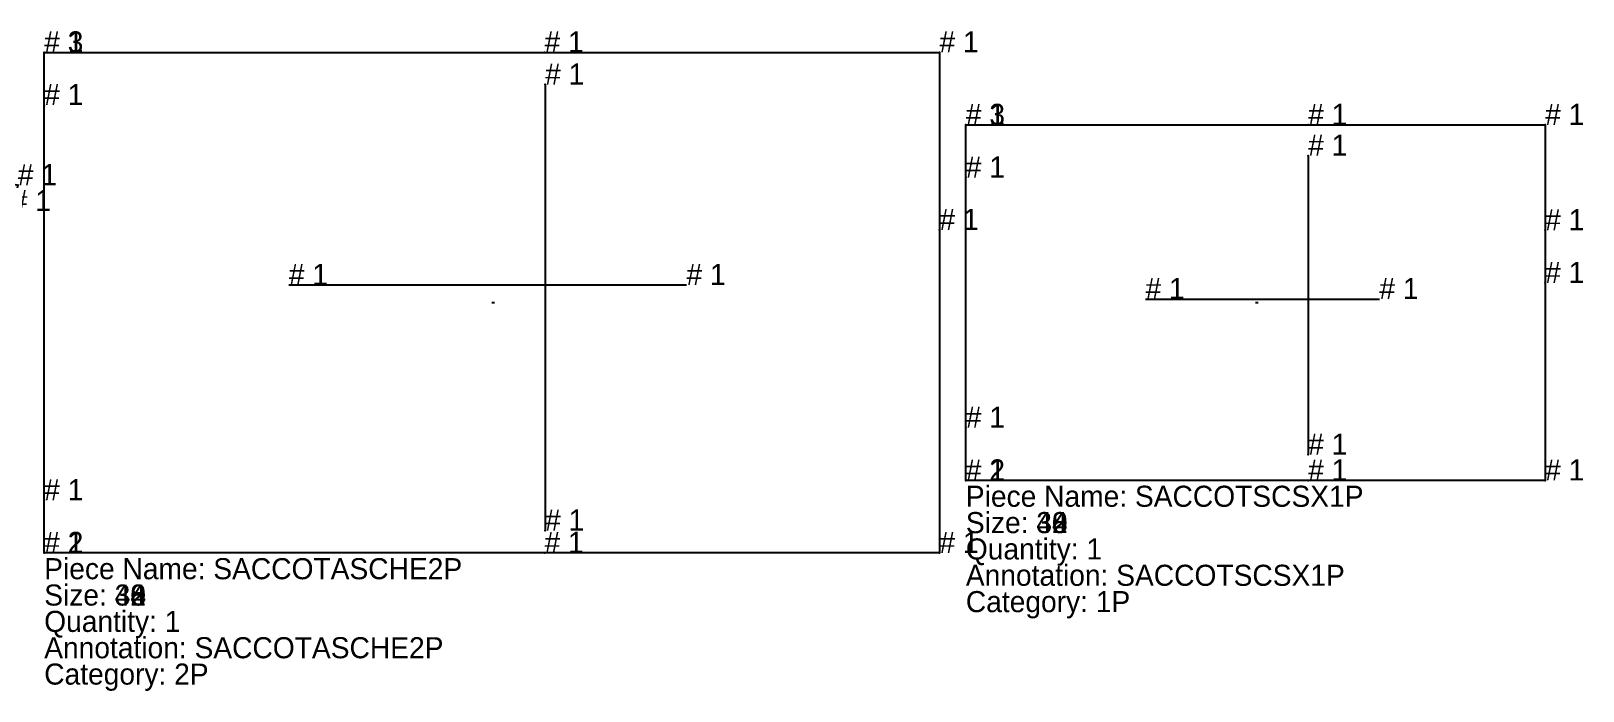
# Model space of a CAD drawing. Extents: x -10 to 11547, y -349 to 304.
# Drawn here: x 10958 to 11547, y -147 to 103 of the extents above; entities that cross this region are included whole.
import ezdxf

# ---------------------------------------------------------------- set-up
doc = ezdxf.new("R2010")
doc.units = 0

# ---------------------------------------------------------------- blocks, each defined once
blk = doc.blocks.new('FODSTMANICA2P-S_42')
at = {"layer": '1'}
blk.add_lwpolyline([(-320.789, 75.877), (-315.313, 75.788), (-309.837, 75.699), (-162.297, 72.995), (-122.776, 71.564), (-122.7757, 71.564), (23.501, 64.049), (122.831, 55.966), (123.063, 55.943), (164.015, 50.76), (204.835, 44.565), (233.376, 39.358), (261.726, 33.149), (269.49, 31.377), (277.255, 29.604), (274.97, 19.797), (269.419, 17.101), (263.869, 14.405), (222.945, -5.808), (179.875, -28.453), (173.111, -34.958), (166.961, -42.061), (164.373, -46.038), (162.541, -50.429), (162.466, -50.692), (160.179, -60.595), (159.2, -70.725), (159.569, -80.868), (161.295, -90.884), (162.837, -98.376), (164.379, -105.867), (156.898, -104.274), (149.417, -102.681), (77.852, -88.346), (52.497, -83.993), (27.034, -80.221), (27.0337, -80.221), (-72.151, -70.243), (-171.605, -63.487), (-236.129, -61.773), (-300.678, -63.291), (-305.514, -63.495), (-310.35, -63.7)], close=True, dxfattribs=at)
at = {"layer": '14'}
blk.add_lwpolyline([(-310, 65.7), (-162.6, 63), (-123.2, 61.5), (8.6, 55), (122, 46), (162.67, 40.85), (203.2, 34.7), (231.449, 29.545), (259.5, 23.4), (218.4, 3.1), (174.1, -20.2), (166.143, -27.711), (159, -36), (155.499, -41.436), (153, -47.4), (150.347, -58.776), (149.2, -70.4), (149.59, -81.728), (151.5, -92.9), (79.6, -78.5), (53.997, -74.106), (28.3, -70.3), (-71.264, -60.28), (-171.1, -53.5), (-236.098, -51.774), (-301.1, -53.3)], close=True, dxfattribs=at)
at = {"layer": '2'}
for p in [(-320.789, 75.877), (-315.313, 75.788), (-309.837, 75.699), (-162.297, 72.995), (-122.776, 71.564), (-310, 65.7), (-162.6, 63), (-123.2, 61.5), (23.501, 64.049), (8.6, 55), (123.063, 55.943), (122, 46), (204.835, 44.565), (203.2, 34.7), (261.726, 33.149), (269.49, 31.377), (277.255, 29.604), (259.5, 23.4), (274.97, 19.797), (263.869, 14.405), (269.419, 17.101), (218.4, 3.1), (222.945, -5.808), (174.1, -20.2), (179.875, -28.453), (159, -36), (166.961, -42.061), (153, -47.4), (162.541, -50.429), (-301.1, -53.3), (-171.1, -53.5), (-310.35, -63.7), (-305.514, -63.495), (-300.678, -63.291), (-171.605, -63.487), (28.3, -70.3), (149.2, -70.4), (159.2, -70.725), (27.034, -80.221), (79.6, -78.5), (77.852, -88.346), (151.5, -92.9), (161.295, -90.884), (162.837, -98.376), (149.417, -102.681), (156.898, -104.274), (164.379, -105.867)]:
    blk.add_point(p, dxfattribs=at)
at = {"layer": '3'}
for p in [(-122.7757, 71.564), (122.831, 55.966), (164.015, 50.76), (162.67, 40.85), (233.376, 39.358), (231.449, 29.545), (166.143, -27.711), (173.111, -34.958), (155.499, -41.436), (164.373, -46.038), (-236.098, -51.774), (162.466, -50.692), (150.347, -58.776), (-236.129, -61.773), (-71.264, -60.28), (160.179, -60.595), (-72.151, -70.243), (53.997, -74.106), (27.0337, -80.221), (149.59, -81.728), (159.569, -80.868), (52.497, -83.993)]:
    blk.add_point(p, dxfattribs=at)
at = {"layer": '4'}
for p in [(-122.7757, 71.564, 10), (122.831, 55.966, 10), (162.466, -50.692, 10), (27.0337, -80.221, 10)]:
    blk.add_point(p, dxfattribs=at)
at = {"layer": '5'}
blk.add_line((-21.7673, -14.9953), (-20.7673, -14.9953), dxfattribs=at)
at = {"layer": '7'}
blk.add_line((-89.523, -22.589), (72.733, -22.589), dxfattribs=at)
at = {"layer": '1'}
for s, p in [('# 7', (-320.789, 75.877)), ('# 3', (-122.7757, 71.564)), ('# 1', (122.831, 55.966)), ('# 1', (277.255, 29.604)), ('# 1', (274.97, 19.797)), ('# 1', (162.466, -50.692)), ('# 1', (-310.35, -63.7)), ('# 1', (27.0337, -80.221)), ('# 1', (164.379, -105.867)), ('Piece Name: FODSTMANICA2P', (-320.789, -115.8673)), ('Size: 42', (-320.789, -125.8673)), ('Quantity: 1', (-320.789, -135.8673)), ('Annotation: FODSTMANICA2P', (-320.789, -145.8673)), ('Category: 2P', (-320.789, -155.8673))]:
    blk.add_text(s, height=8, dxfattribs=at).set_placement(p)
at = {"layer": '14'}
for p in [(-310, 65.7), (259.5, 23.4), (-301.1, -53.3), (151.5, -92.9)]:
    blk.add_text('# 1', height=8, dxfattribs=at).set_placement(p)
at = {"layer": '2'}
for s, p in [('# 7', (-320.789, 75.877)), ('# 1', (-310, 65.7)), ('# 1', (277.255, 29.604)), ('# 1', (259.5, 23.4)), ('# 1', (274.97, 19.797)), ('# 1', (-301.1, -53.3)), ('# 1', (-310.35, -63.7)), ('# 1', (151.5, -92.9)), ('# 1', (164.379, -105.867))]:
    blk.add_text(s, height=8, dxfattribs=at).set_placement(p)
at = {"layer": '3'}
for s, p in [('# 3', (-122.7757, 71.564)), ('# 1', (122.831, 55.966)), ('# 1', (162.466, -50.692)), ('# 1', (27.0337, -80.221))]:
    blk.add_text(s, height=8, dxfattribs=at).set_placement(p)
at = {"layer": '4'}
for s, p in [('# 3', (-122.7757, 71.564)), ('# 1', (122.831, 55.966)), ('# 1', (162.466, -50.692)), ('# 1', (27.0337, -80.221))]:
    blk.add_text(s, height=8, dxfattribs=at).set_placement(p)
at = {"layer": '7'}
for p in [(-89.523, -22.589), (72.733, -22.589)]:
    blk.add_text('# 1', height=8, dxfattribs=at).set_placement(p)
blk = doc.blocks.new('SACCOTASCHE2P-S_38')
at = {"layer": '1'}
blk.add_lwpolyline([(136.3, -136.5), (-13.7, -136.5), (-203.7, -136.5), (-203.7, -116.5), (-203.7, 33.5), (-203.7, 53.5), (-13.7, 53.5), (136.3, 53.5), (136.3, -13.9)], close=True, dxfattribs=at)
at = {"layer": '14'}
blk.add_lwpolyline([(136.3, -136.5), (-203.7, -136.5), (-203.7, 53.5), (136.3, 53.5)], close=True, dxfattribs=at)
at = {"layer": '2'}
for p in [(-203.7, 53.5), (-203.7, 53.5), (136.3, 53.5), (136.3, 53.5), (-13.5, 41.3), (-13.5, -128), (-203.7, -136.5), (-203.7, -136.5), (136.3, -136.5), (136.3, -136.5)]:
    blk.add_point(p, dxfattribs=at)
at = {"layer": '3'}
for p in [(-13.7, 53.5), (-203.7, 33.5), (136.3, -13.9), (-203.7, -116.5), (-13.7, -136.5)]:
    blk.add_point(p, dxfattribs=at)
at = {"layer": '4'}
for p in [(-13.7, 53.5, 10), (-203.7, 33.5, 10), (136.3, -13.9, 10), (-203.7, -116.5, 10), (-13.7, -136.5, 10)]:
    blk.add_point(p, dxfattribs=at)
at = {"layer": '5'}
blk.add_line((-33.7, -41.5), (-32.7, -41.5), dxfattribs=at)
at = {"layer": '7'}
blk.add_line((-110.7935, -34.7823), (40.1946, -34.7823), dxfattribs=at)
at = {"layer": '8'}
blk.add_lwpolyline([(-13.5, 41.3), (-13.5, -128)], dxfattribs=at)
at = {"layer": '1'}
for s, p in [('Piece Name: SACCOTASCHE2P', (-203.7, -146.5)), ('Size: 38', (-203.7, -156.5))]:
    blk.add_text(s, height=8, dxfattribs=at).set_placement(p)
blk = doc.blocks.new('SACCOTASCHE2P-S_40')
at = {"layer": '1'}
blk.add_lwpolyline([(136.3, -136.5), (-13.7, -136.5), (-203.7, -136.5), (-203.7, -116.5), (-203.7, 33.5), (-203.7, 53.5), (-13.7, 53.5), (136.3, 53.5), (136.3, -13.9)], close=True, dxfattribs=at)
at = {"layer": '14'}
blk.add_lwpolyline([(136.3, -136.5), (-203.7, -136.5), (-203.7, 53.5), (136.3, 53.5)], close=True, dxfattribs=at)
at = {"layer": '2'}
for p in [(-203.7, 53.5), (-203.7, 53.5), (136.3, 53.5), (136.3, 53.5), (-13.5, 41.3), (-13.5, -128), (-203.7, -136.5), (-203.7, -136.5), (136.3, -136.5), (136.3, -136.5)]:
    blk.add_point(p, dxfattribs=at)
at = {"layer": '3'}
for p in [(-13.7, 53.5), (-203.7, 33.5), (136.3, -13.9), (-203.7, -116.5), (-13.7, -136.5)]:
    blk.add_point(p, dxfattribs=at)
at = {"layer": '4'}
for p in [(-13.7, 53.5, 10), (-203.7, 33.5, 10), (136.3, -13.9, 10), (-203.7, -116.5, 10), (-13.7, -136.5, 10)]:
    blk.add_point(p, dxfattribs=at)
at = {"layer": '5'}
blk.add_line((-33.7, -41.5), (-32.7, -41.5), dxfattribs=at)
at = {"layer": '7'}
blk.add_line((-110.7935, -34.7823), (40.1946, -34.7823), dxfattribs=at)
at = {"layer": '8'}
blk.add_lwpolyline([(-13.5, 41.3), (-13.5, -128)], dxfattribs=at)
at = {"layer": '1'}
for s, p in [('Piece Name: SACCOTASCHE2P', (-203.7, -146.5)), ('Size: 40', (-203.7, -156.5))]:
    blk.add_text(s, height=8, dxfattribs=at).set_placement(p)
blk = doc.blocks.new('SACCOTASCHE2P-S_42')
at = {"layer": '1'}
blk.add_lwpolyline([(136.2999, -136.5), (-13.7, -136.5), (-203.7, -136.4999), (-203.7, -116.5), (-203.7, 33.5), (-203.6999, 53.5), (-13.7, 53.5), (136.3, 53.4999), (136.3, -13.9)], close=True, dxfattribs=at)
at = {"layer": '14'}
blk.add_lwpolyline([(136.3, -136.5), (-203.7, -136.5), (-203.7, 53.5), (136.3, 53.5)], close=True, dxfattribs=at)
at = {"layer": '2'}
for p in [(-203.7, 53.5), (-203.6999, 53.5), (136.3, 53.5), (136.3, 53.4999), (-13.5, 41.3), (-13.5, -128), (-203.7, -136.4999), (-203.7, -136.5), (136.2999, -136.5), (136.3, -136.5)]:
    blk.add_point(p, dxfattribs=at)
at = {"layer": '3'}
for p in [(-13.7, 53.5), (-203.7, 33.5), (136.3, -13.9), (-203.7, -116.5), (-13.7, -136.5)]:
    blk.add_point(p, dxfattribs=at)
at = {"layer": '4'}
for p in [(-13.7, 53.5, 10), (-203.7, 33.5, 10), (136.3, -13.9, 10), (-203.7, -116.5, 10), (-13.7, -136.5, 10)]:
    blk.add_point(p, dxfattribs=at)
at = {"layer": '5'}
blk.add_line((-33.7, -41.5), (-32.7, -41.5), dxfattribs=at)
at = {"layer": '7'}
blk.add_line((-110.794, -34.782), (40.195, -34.782), dxfattribs=at)
at = {"layer": '8'}
blk.add_lwpolyline([(-13.5, 41.3), (-13.5, -128)], dxfattribs=at)
at = {"layer": '1'}
for s, p in [('# 3', (-203.6999, 53.5)), ('# 1', (-13.7, 53.5)), ('# 1', (136.3, 53.4999)), ('# 1', (-203.7, 33.5)), ('# 1', (136.3, -13.9)), ('# 1', (-203.7, -116.5)), ('# 2', (-203.7, -136.4999)), ('# 1', (-13.7, -136.5)), ('# 1', (136.2999, -136.5)), ('Piece Name: SACCOTASCHE2P', (-203.7, -146.5)), ('Size: 42', (-203.7, -156.5)), ('Quantity: 1', (-203.7, -166.5)), ('Annotation: SACCOTASCHE2P', (-203.7, -176.5)), ('Category: 2P', (-203.7, -186.5))]:
    blk.add_text(s, height=8, dxfattribs=at).set_placement(p)
at = {"layer": '14'}
for p in [(-203.7, 53.5), (136.3, 53.5), (-203.7, -136.5), (136.3, -136.5)]:
    blk.add_text('# 1', height=8, dxfattribs=at).set_placement(p)
at = {"layer": '2'}
for s, p in [('# 1', (-203.7, 53.5)), ('# 3', (-203.6999, 53.5)), ('# 1', (136.3, 53.5)), ('# 1', (136.3, 53.4999)), ('# 1', (-13.5, 41.3)), ('# 1', (-13.5, -128)), ('# 2', (-203.7, -136.4999)), ('# 1', (-203.7, -136.5)), ('# 1', (136.2999, -136.5)), ('# 1', (136.3, -136.5))]:
    blk.add_text(s, height=8, dxfattribs=at).set_placement(p)
at = {"layer": '3'}
for p in [(-13.7, 53.5), (-203.7, 33.5), (136.3, -13.9), (-203.7, -116.5), (-13.7, -136.5)]:
    blk.add_text('# 1', height=8, dxfattribs=at).set_placement(p)
at = {"layer": '4'}
for p in [(-13.7, 53.5), (-203.7, 33.5), (136.3, -13.9), (-203.7, -116.5), (-13.7, -136.5)]:
    blk.add_text('# 1', height=8, dxfattribs=at).set_placement(p)
at = {"layer": '7'}
for p in [(-110.794, -34.782), (40.195, -34.782)]:
    blk.add_text('# 1', height=8, dxfattribs=at).set_placement(p)
at = {"layer": '8'}
for p in [(-13.5, 41.3), (-13.5, -128)]:
    blk.add_text('# 1', height=8, dxfattribs=at).set_placement(p)
blk = doc.blocks.new('SACCOTASCHE2P-S_44')
at = {"layer": '1'}
blk.add_lwpolyline([(136.3, -136.5), (-13.7, -136.5), (-203.7, -136.5), (-203.7, -116.5), (-203.7, 33.5), (-203.7, 53.5), (-13.7, 53.5), (136.3, 53.5), (136.3, -13.9)], close=True, dxfattribs=at)
at = {"layer": '14'}
blk.add_lwpolyline([(136.3, -136.5), (-203.7, -136.5), (-203.7, 53.5), (136.3, 53.5)], close=True, dxfattribs=at)
at = {"layer": '2'}
for p in [(-203.7, 53.5), (-203.7, 53.5), (136.3, 53.5), (136.3, 53.5), (-13.5, 41.3), (-13.5, -128), (-203.7, -136.5), (-203.7, -136.5), (136.3, -136.5), (136.3, -136.5)]:
    blk.add_point(p, dxfattribs=at)
at = {"layer": '3'}
for p in [(-13.7, 53.5), (-203.7, 33.5), (136.3, -13.9), (-203.7, -116.5), (-13.7, -136.5)]:
    blk.add_point(p, dxfattribs=at)
at = {"layer": '4'}
for p in [(-13.7, 53.5, 10), (-203.7, 33.5, 10), (136.3, -13.9, 10), (-203.7, -116.5, 10), (-13.7, -136.5, 10)]:
    blk.add_point(p, dxfattribs=at)
at = {"layer": '5'}
blk.add_line((-33.7, -41.5), (-32.7, -41.5), dxfattribs=at)
at = {"layer": '7'}
blk.add_line((-110.7935, -34.7823), (40.1946, -34.7823), dxfattribs=at)
at = {"layer": '8'}
blk.add_lwpolyline([(-13.5, 41.3), (-13.5, -128)], dxfattribs=at)
at = {"layer": '1'}
for s, p in [('Piece Name: SACCOTASCHE2P', (-203.7, -146.5)), ('Size: 44', (-203.7, -156.5))]:
    blk.add_text(s, height=8, dxfattribs=at).set_placement(p)
blk = doc.blocks.new('SACCOTASCHE2P-S_46')
at = {"layer": '1'}
blk.add_lwpolyline([(136.3, -136.5), (-13.7, -136.5), (-203.7, -136.5), (-203.7, -116.5), (-203.7, 33.5), (-203.7, 53.5), (-13.7, 53.5), (136.3, 53.5), (136.3, -13.9)], close=True, dxfattribs=at)
at = {"layer": '14'}
blk.add_lwpolyline([(136.3, -136.5), (-203.7, -136.5), (-203.7, 53.5), (136.3, 53.5)], close=True, dxfattribs=at)
at = {"layer": '2'}
for p in [(-203.7, 53.5), (-203.7, 53.5), (136.3, 53.5), (136.3, 53.5), (-13.5, 41.3), (-13.5, -128), (-203.7, -136.5), (-203.7, -136.5), (136.3, -136.5), (136.3, -136.5)]:
    blk.add_point(p, dxfattribs=at)
at = {"layer": '3'}
for p in [(-13.7, 53.5), (-203.7, 33.5), (136.3, -13.9), (-203.7, -116.5), (-13.7, -136.5)]:
    blk.add_point(p, dxfattribs=at)
at = {"layer": '4'}
for p in [(-13.7, 53.5, 10), (-203.7, 33.5, 10), (136.3, -13.9, 10), (-203.7, -116.5, 10), (-13.7, -136.5, 10)]:
    blk.add_point(p, dxfattribs=at)
at = {"layer": '5'}
blk.add_line((-33.7, -41.5), (-32.7, -41.5), dxfattribs=at)
at = {"layer": '7'}
blk.add_line((-110.7935, -34.7823), (40.1946, -34.7823), dxfattribs=at)
at = {"layer": '8'}
blk.add_lwpolyline([(-13.5, 41.3), (-13.5, -128)], dxfattribs=at)
at = {"layer": '1'}
for s, p in [('Piece Name: SACCOTASCHE2P', (-203.7, -146.5)), ('Size: 46', (-203.7, -156.5))]:
    blk.add_text(s, height=8, dxfattribs=at).set_placement(p)
blk = doc.blocks.new('SACCOTASCHE2P-S_48')
at = {"layer": '1'}
blk.add_lwpolyline([(136.3, -136.5), (-13.7, -136.5), (-203.7, -136.5), (-203.7, -116.5), (-203.7, 33.5), (-203.7, 53.5), (-13.7, 53.5), (136.3, 53.5), (136.3, -13.9)], close=True, dxfattribs=at)
at = {"layer": '14'}
blk.add_lwpolyline([(136.3, -136.5), (-203.7, -136.5), (-203.7, 53.5), (136.3, 53.5)], close=True, dxfattribs=at)
at = {"layer": '2'}
for p in [(-203.7, 53.5), (-203.7, 53.5), (136.3, 53.5), (136.3, 53.5), (-13.5, 41.3), (-13.5, -128), (-203.7, -136.5), (-203.7, -136.5), (136.3, -136.5), (136.3, -136.5)]:
    blk.add_point(p, dxfattribs=at)
at = {"layer": '3'}
for p in [(-13.7, 53.5), (-203.7, 33.5), (136.3, -13.9), (-203.7, -116.5), (-13.7, -136.5)]:
    blk.add_point(p, dxfattribs=at)
at = {"layer": '4'}
for p in [(-13.7, 53.5, 10), (-203.7, 33.5, 10), (136.3, -13.9, 10), (-203.7, -116.5, 10), (-13.7, -136.5, 10)]:
    blk.add_point(p, dxfattribs=at)
at = {"layer": '5'}
blk.add_line((-33.7, -41.5), (-32.7, -41.5), dxfattribs=at)
at = {"layer": '7'}
blk.add_line((-110.7935, -34.7823), (40.1946, -34.7823), dxfattribs=at)
at = {"layer": '8'}
blk.add_lwpolyline([(-13.5, 41.3), (-13.5, -128)], dxfattribs=at)
at = {"layer": '1'}
for s, p in [('Piece Name: SACCOTASCHE2P', (-203.7, -146.5)), ('Size: 48', (-203.7, -156.5))]:
    blk.add_text(s, height=8, dxfattribs=at).set_placement(p)
blk = doc.blocks.new('SACCOTASCHE2P-S_50')
at = {"layer": '1'}
blk.add_lwpolyline([(136.3, -136.5), (-13.7, -136.5), (-203.7, -136.5), (-203.7, -116.5), (-203.7, 33.5), (-203.7, 53.5), (-13.7, 53.5), (136.3, 53.5), (136.3, -13.9)], close=True, dxfattribs=at)
at = {"layer": '14'}
blk.add_lwpolyline([(136.3, -136.5), (-203.7, -136.5), (-203.7, 53.5), (136.3, 53.5)], close=True, dxfattribs=at)
at = {"layer": '2'}
for p in [(-203.7, 53.5), (-203.7, 53.5), (136.3, 53.5), (136.3, 53.5), (-13.5, 41.3), (-13.5, -128), (-203.7, -136.5), (-203.7, -136.5), (136.3, -136.5), (136.3, -136.5)]:
    blk.add_point(p, dxfattribs=at)
at = {"layer": '3'}
for p in [(-13.7, 53.5), (-203.7, 33.5), (136.3, -13.9), (-203.7, -116.5), (-13.7, -136.5)]:
    blk.add_point(p, dxfattribs=at)
at = {"layer": '4'}
for p in [(-13.7, 53.5, 10), (-203.7, 33.5, 10), (136.3, -13.9, 10), (-203.7, -116.5, 10), (-13.7, -136.5, 10)]:
    blk.add_point(p, dxfattribs=at)
at = {"layer": '5'}
blk.add_line((-33.7, -41.5), (-32.7, -41.5), dxfattribs=at)
at = {"layer": '7'}
blk.add_line((-110.7935, -34.7823), (40.1946, -34.7823), dxfattribs=at)
at = {"layer": '8'}
blk.add_lwpolyline([(-13.5, 41.3), (-13.5, -128)], dxfattribs=at)
at = {"layer": '1'}
for s, p in [('Piece Name: SACCOTASCHE2P', (-203.7, -146.5)), ('Size: 50', (-203.7, -156.5))]:
    blk.add_text(s, height=8, dxfattribs=at).set_placement(p)
blk = doc.blocks.new('SACCOTASCHE2P-S_52')
at = {"layer": '1'}
blk.add_lwpolyline([(136.3, -136.5), (-13.7, -136.5), (-203.7, -136.5), (-203.7, -116.5), (-203.7, 33.5), (-203.7, 53.5), (-13.7, 53.5), (136.3, 53.5), (136.3, -13.9)], close=True, dxfattribs=at)
at = {"layer": '14'}
blk.add_lwpolyline([(136.3, -136.5), (-203.7, -136.5), (-203.7, 53.5), (136.3, 53.5)], close=True, dxfattribs=at)
at = {"layer": '2'}
for p in [(-203.7, 53.5), (-203.7, 53.5), (136.3, 53.5), (136.3, 53.5), (-13.5, 41.3), (-13.5, -128), (-203.7, -136.5), (-203.7, -136.5), (136.3, -136.5), (136.3, -136.5)]:
    blk.add_point(p, dxfattribs=at)
at = {"layer": '3'}
for p in [(-13.7, 53.5), (-203.7, 33.5), (136.3, -13.9), (-203.7, -116.5), (-13.7, -136.5)]:
    blk.add_point(p, dxfattribs=at)
at = {"layer": '4'}
for p in [(-13.7, 53.5, 10), (-203.7, 33.5, 10), (136.3, -13.9, 10), (-203.7, -116.5, 10), (-13.7, -136.5, 10)]:
    blk.add_point(p, dxfattribs=at)
at = {"layer": '5'}
blk.add_line((-33.7, -41.5), (-32.7, -41.5), dxfattribs=at)
at = {"layer": '7'}
blk.add_line((-110.7935, -34.7823), (40.1946, -34.7823), dxfattribs=at)
at = {"layer": '8'}
blk.add_lwpolyline([(-13.5, 41.3), (-13.5, -128)], dxfattribs=at)
at = {"layer": '1'}
for s, p in [('Piece Name: SACCOTASCHE2P', (-203.7, -146.5)), ('Size: 52', (-203.7, -156.5))]:
    blk.add_text(s, height=8, dxfattribs=at).set_placement(p)
blk = doc.blocks.new('SACCOTASCHE2P-S_54')
at = {"layer": '1'}
blk.add_lwpolyline([(136.3, -136.5), (-13.7, -136.5), (-203.7, -136.5), (-203.7, -116.5), (-203.7, 33.5), (-203.7, 53.5), (-13.7, 53.5), (136.3, 53.5), (136.3, -13.9)], close=True, dxfattribs=at)
at = {"layer": '14'}
blk.add_lwpolyline([(136.3, -136.5), (-203.7, -136.5), (-203.7, 53.5), (136.3, 53.5)], close=True, dxfattribs=at)
at = {"layer": '2'}
for p in [(-203.7, 53.5), (-203.7, 53.5), (136.3, 53.5), (136.3, 53.5), (-13.5, 41.3), (-13.5, -128), (-203.7, -136.5), (-203.7, -136.5), (136.3, -136.5), (136.3, -136.5)]:
    blk.add_point(p, dxfattribs=at)
at = {"layer": '3'}
for p in [(-13.7, 53.5), (-203.7, 33.5), (136.3, -13.9), (-203.7, -116.5), (-13.7, -136.5)]:
    blk.add_point(p, dxfattribs=at)
at = {"layer": '4'}
for p in [(-13.7, 53.5, 10), (-203.7, 33.5, 10), (136.3, -13.9, 10), (-203.7, -116.5, 10), (-13.7, -136.5, 10)]:
    blk.add_point(p, dxfattribs=at)
at = {"layer": '5'}
blk.add_line((-33.7, -41.5), (-32.7, -41.5), dxfattribs=at)
at = {"layer": '7'}
blk.add_line((-110.7935, -34.7823), (40.1946, -34.7823), dxfattribs=at)
at = {"layer": '8'}
blk.add_lwpolyline([(-13.5, 41.3), (-13.5, -128)], dxfattribs=at)
at = {"layer": '1'}
for s, p in [('Piece Name: SACCOTASCHE2P', (-203.7, -146.5)), ('Size: 54', (-203.7, -156.5))]:
    blk.add_text(s, height=8, dxfattribs=at).set_placement(p)
blk = doc.blocks.new('SACCOTASCHE2P-S_56')
at = {"layer": '1'}
blk.add_lwpolyline([(136.3, -136.5), (-13.7, -136.5), (-203.7, -136.5), (-203.7, -116.5), (-203.7, 33.5), (-203.7, 53.5), (-13.7, 53.5), (136.3, 53.5), (136.3, -13.9)], close=True, dxfattribs=at)
at = {"layer": '14'}
blk.add_lwpolyline([(136.3, -136.5), (-203.7, -136.5), (-203.7, 53.5), (136.3, 53.5)], close=True, dxfattribs=at)
at = {"layer": '2'}
for p in [(-203.7, 53.5), (-203.7, 53.5), (136.3, 53.5), (136.3, 53.5), (-13.5, 41.3), (-13.5, -128), (-203.7, -136.5), (-203.7, -136.5), (136.3, -136.5), (136.3, -136.5)]:
    blk.add_point(p, dxfattribs=at)
at = {"layer": '3'}
for p in [(-13.7, 53.5), (-203.7, 33.5), (136.3, -13.9), (-203.7, -116.5), (-13.7, -136.5)]:
    blk.add_point(p, dxfattribs=at)
at = {"layer": '4'}
for p in [(-13.7, 53.5, 10), (-203.7, 33.5, 10), (136.3, -13.9, 10), (-203.7, -116.5, 10), (-13.7, -136.5, 10)]:
    blk.add_point(p, dxfattribs=at)
at = {"layer": '5'}
blk.add_line((-33.7, -41.5), (-32.7, -41.5), dxfattribs=at)
at = {"layer": '7'}
blk.add_line((-110.7935, -34.7823), (40.1946, -34.7823), dxfattribs=at)
at = {"layer": '8'}
blk.add_lwpolyline([(-13.5, 41.3), (-13.5, -128)], dxfattribs=at)
at = {"layer": '1'}
for s, p in [('Piece Name: SACCOTASCHE2P', (-203.7, -146.5)), ('Size: 56', (-203.7, -156.5))]:
    blk.add_text(s, height=8, dxfattribs=at).set_placement(p)
blk = doc.blocks.new('SACCOTSCSX1P-S_38')
at = {"layer": '1'}
blk.add_lwpolyline([(50.4, -92.6), (-39.6, -92.6), (-169.6, -92.6), (-169.6, -72.6), (-169.6, 22.4), (-169.6, 42.4), (-39.6, 42.4), (50.4, 42.4), (50.4, 2.4), (50.4, -17.6)], close=True, dxfattribs=at)
at = {"layer": '14'}
blk.add_lwpolyline([(50.4, -92.6), (-169.6, -92.6), (-169.6, 42.4), (50.4, 42.4)], close=True, dxfattribs=at)
at = {"layer": '2'}
for p in [(-169.6, 42.4), (-169.6, 42.4), (50.4, 42.4), (50.4, 42.4), (-39.6, 30.7), (-39.6, -82.8), (-169.6, -92.6), (-169.6, -92.6), (50.4, -92.6), (50.4, -92.6)]:
    blk.add_point(p, dxfattribs=at)
at = {"layer": '3'}
for p in [(-39.6, 42.4), (-169.6, 22.4), (50.4, 2.4), (50.4, -17.6), (-169.6, -72.6), (-39.6, -92.6)]:
    blk.add_point(p, dxfattribs=at)
at = {"layer": '4'}
for p in [(-39.6, 42.4, 10), (-169.6, 22.4, 10), (50.4, 2.4, 10), (50.4, -17.6, 10), (-169.6, -72.6, 10), (-39.6, -92.6, 10)]:
    blk.add_point(p, dxfattribs=at)
at = {"layer": '5'}
blk.add_line((-59.6, -25.1), (-58.6, -25.1), dxfattribs=at)
at = {"layer": '7'}
blk.add_line((-101.3744, -23.7168), (-12.5693, -23.7168), dxfattribs=at)
at = {"layer": '8'}
blk.add_lwpolyline([(-39.6, 30.7), (-39.6, -82.8)], dxfattribs=at)
at = {"layer": '1'}
for s, p in [('Piece Name: SACCOTSCSX1P', (-169.6, -102.6)), ('Size: 38', (-169.6, -112.6))]:
    blk.add_text(s, height=8, dxfattribs=at).set_placement(p)
blk = doc.blocks.new('SACCOTSCSX1P-S_40')
at = {"layer": '1'}
blk.add_lwpolyline([(50.4, -92.6), (-39.6, -92.6), (-169.6, -92.6), (-169.6, -72.6), (-169.6, 22.4), (-169.6, 42.4), (-39.6, 42.4), (50.4, 42.4), (50.4, 2.4), (50.4, -17.6)], close=True, dxfattribs=at)
at = {"layer": '14'}
blk.add_lwpolyline([(50.4, -92.6), (-169.6, -92.6), (-169.6, 42.4), (50.4, 42.4)], close=True, dxfattribs=at)
at = {"layer": '2'}
for p in [(-169.6, 42.4), (-169.6, 42.4), (50.4, 42.4), (50.4, 42.4), (-39.6, 30.7), (-39.6, -82.8), (-169.6, -92.6), (-169.6, -92.6), (50.4, -92.6), (50.4, -92.6)]:
    blk.add_point(p, dxfattribs=at)
at = {"layer": '3'}
for p in [(-39.6, 42.4), (-169.6, 22.4), (50.4, 2.4), (50.4, -17.6), (-169.6, -72.6), (-39.6, -92.6)]:
    blk.add_point(p, dxfattribs=at)
at = {"layer": '4'}
for p in [(-39.6, 42.4, 10), (-169.6, 22.4, 10), (50.4, 2.4, 10), (50.4, -17.6, 10), (-169.6, -72.6, 10), (-39.6, -92.6, 10)]:
    blk.add_point(p, dxfattribs=at)
at = {"layer": '5'}
blk.add_line((-59.6, -25.1), (-58.6, -25.1), dxfattribs=at)
at = {"layer": '7'}
blk.add_line((-101.3744, -23.7168), (-12.5693, -23.7168), dxfattribs=at)
at = {"layer": '8'}
blk.add_lwpolyline([(-39.6, 30.7), (-39.6, -82.8)], dxfattribs=at)
at = {"layer": '1'}
for s, p in [('Piece Name: SACCOTSCSX1P', (-169.6, -102.6)), ('Size: 40', (-169.6, -112.6))]:
    blk.add_text(s, height=8, dxfattribs=at).set_placement(p)
blk = doc.blocks.new('SACCOTSCSX1P-S_42')
at = {"layer": '1'}
blk.add_lwpolyline([(50.3999, -92.6), (-39.6, -92.6), (-169.6, -92.5999), (-169.6, -72.6), (-169.6, 22.4), (-169.5999, 42.4), (-39.6, 42.4), (50.4, 42.3999), (50.4, 2.4), (50.4, -17.6)], close=True, dxfattribs=at)
at = {"layer": '14'}
blk.add_lwpolyline([(50.4, -92.6), (-169.6, -92.6), (-169.6, 42.4), (50.4, 42.4)], close=True, dxfattribs=at)
at = {"layer": '2'}
for p in [(-169.6, 42.4), (-169.5999, 42.4), (50.4, 42.4), (50.4, 42.3999), (-39.6, 30.7), (-39.6, -82.8), (-169.6, -92.5999), (-169.6, -92.6), (50.3999, -92.6), (50.4, -92.6)]:
    blk.add_point(p, dxfattribs=at)
at = {"layer": '3'}
for p in [(-39.6, 42.4), (-169.6, 22.4), (50.4, 2.4), (50.4, -17.6), (-169.6, -72.6), (-39.6, -92.6)]:
    blk.add_point(p, dxfattribs=at)
at = {"layer": '4'}
for p in [(-39.6, 42.4, 10), (-169.6, 22.4, 10), (50.4, 2.4, 10), (50.4, -17.6, 10), (-169.6, -72.6, 10), (-39.6, -92.6, 10)]:
    blk.add_point(p, dxfattribs=at)
at = {"layer": '5'}
blk.add_line((-59.6, -25.1), (-58.6, -25.1), dxfattribs=at)
at = {"layer": '7'}
blk.add_line((-101.374, -23.717), (-12.569, -23.717), dxfattribs=at)
at = {"layer": '8'}
blk.add_lwpolyline([(-39.6, 30.7), (-39.6, -82.8)], dxfattribs=at)
at = {"layer": '1'}
for s, p in [('# 3', (-169.5999, 42.4)), ('# 1', (-39.6, 42.4)), ('# 1', (50.4, 42.3999)), ('# 1', (-169.6, 22.4)), ('# 1', (50.4, 2.4)), ('# 1', (50.4, -17.6)), ('# 1', (-169.6, -72.6)), ('# 2', (-169.6, -92.5999)), ('# 1', (-39.6, -92.6)), ('# 1', (50.3999, -92.6)), ('Piece Name: SACCOTSCSX1P', (-169.6, -102.6)), ('Size: 42', (-169.6, -112.6)), ('Quantity: 1', (-169.6, -122.6)), ('Annotation: SACCOTSCSX1P', (-169.6, -132.6)), ('Category: 1P', (-169.6, -142.6))]:
    blk.add_text(s, height=8, dxfattribs=at).set_placement(p)
at = {"layer": '14'}
for p in [(-169.6, 42.4), (50.4, 42.4), (-169.6, -92.6), (50.4, -92.6)]:
    blk.add_text('# 1', height=8, dxfattribs=at).set_placement(p)
at = {"layer": '2'}
for s, p in [('# 1', (-169.6, 42.4)), ('# 3', (-169.5999, 42.4)), ('# 1', (50.4, 42.4)), ('# 1', (50.4, 42.3999)), ('# 1', (-39.6, 30.7)), ('# 1', (-39.6, -82.8)), ('# 2', (-169.6, -92.5999)), ('# 1', (-169.6, -92.6)), ('# 1', (50.3999, -92.6)), ('# 1', (50.4, -92.6))]:
    blk.add_text(s, height=8, dxfattribs=at).set_placement(p)
at = {"layer": '3'}
for p in [(-39.6, 42.4), (-169.6, 22.4), (50.4, 2.4), (50.4, -17.6), (-169.6, -72.6), (-39.6, -92.6)]:
    blk.add_text('# 1', height=8, dxfattribs=at).set_placement(p)
at = {"layer": '4'}
for p in [(-39.6, 42.4), (-169.6, 22.4), (50.4, 2.4), (50.4, -17.6), (-169.6, -72.6), (-39.6, -92.6)]:
    blk.add_text('# 1', height=8, dxfattribs=at).set_placement(p)
at = {"layer": '7'}
for p in [(-101.374, -23.717), (-12.569, -23.717)]:
    blk.add_text('# 1', height=8, dxfattribs=at).set_placement(p)
at = {"layer": '8'}
for p in [(-39.6, 30.7), (-39.6, -82.8)]:
    blk.add_text('# 1', height=8, dxfattribs=at).set_placement(p)
blk = doc.blocks.new('SACCOTSCSX1P-S_44')
at = {"layer": '1'}
blk.add_lwpolyline([(50.4, -92.6), (-39.6, -92.6), (-169.6, -92.6), (-169.6, -72.6), (-169.6, 22.4), (-169.6, 42.4), (-39.6, 42.4), (50.4, 42.4), (50.4, 2.4), (50.4, -17.6)], close=True, dxfattribs=at)
at = {"layer": '14'}
blk.add_lwpolyline([(50.4, -92.6), (-169.6, -92.6), (-169.6, 42.4), (50.4, 42.4)], close=True, dxfattribs=at)
at = {"layer": '2'}
for p in [(-169.6, 42.4), (-169.6, 42.4), (50.4, 42.4), (50.4, 42.4), (-39.6, 30.7), (-39.6, -82.8), (-169.6, -92.6), (-169.6, -92.6), (50.4, -92.6), (50.4, -92.6)]:
    blk.add_point(p, dxfattribs=at)
at = {"layer": '3'}
for p in [(-39.6, 42.4), (-169.6, 22.4), (50.4, 2.4), (50.4, -17.6), (-169.6, -72.6), (-39.6, -92.6)]:
    blk.add_point(p, dxfattribs=at)
at = {"layer": '4'}
for p in [(-39.6, 42.4, 10), (-169.6, 22.4, 10), (50.4, 2.4, 10), (50.4, -17.6, 10), (-169.6, -72.6, 10), (-39.6, -92.6, 10)]:
    blk.add_point(p, dxfattribs=at)
at = {"layer": '5'}
blk.add_line((-59.6, -25.1), (-58.6, -25.1), dxfattribs=at)
at = {"layer": '7'}
blk.add_line((-101.3744, -23.7168), (-12.5693, -23.7168), dxfattribs=at)
at = {"layer": '8'}
blk.add_lwpolyline([(-39.6, 30.7), (-39.6, -82.8)], dxfattribs=at)
at = {"layer": '1'}
for s, p in [('Piece Name: SACCOTSCSX1P', (-169.6, -102.6)), ('Size: 44', (-169.6, -112.6))]:
    blk.add_text(s, height=8, dxfattribs=at).set_placement(p)
blk = doc.blocks.new('SACCOTSCSX1P-S_46')
at = {"layer": '1'}
blk.add_lwpolyline([(50.4, -92.6), (-39.6, -92.6), (-169.6, -92.6), (-169.6, -72.6), (-169.6, 22.4), (-169.6, 42.4), (-39.6, 42.4), (50.4, 42.4), (50.4, 2.4), (50.4, -17.6)], close=True, dxfattribs=at)
at = {"layer": '14'}
blk.add_lwpolyline([(50.4, -92.6), (-169.6, -92.6), (-169.6, 42.4), (50.4, 42.4)], close=True, dxfattribs=at)
at = {"layer": '2'}
for p in [(-169.6, 42.4), (-169.6, 42.4), (50.4, 42.4), (50.4, 42.4), (-39.6, 30.7), (-39.6, -82.8), (-169.6, -92.6), (-169.6, -92.6), (50.4, -92.6), (50.4, -92.6)]:
    blk.add_point(p, dxfattribs=at)
at = {"layer": '3'}
for p in [(-39.6, 42.4), (-169.6, 22.4), (50.4, 2.4), (50.4, -17.6), (-169.6, -72.6), (-39.6, -92.6)]:
    blk.add_point(p, dxfattribs=at)
at = {"layer": '4'}
for p in [(-39.6, 42.4, 10), (-169.6, 22.4, 10), (50.4, 2.4, 10), (50.4, -17.6, 10), (-169.6, -72.6, 10), (-39.6, -92.6, 10)]:
    blk.add_point(p, dxfattribs=at)
at = {"layer": '5'}
blk.add_line((-59.6, -25.1), (-58.6, -25.1), dxfattribs=at)
at = {"layer": '7'}
blk.add_line((-101.3744, -23.7168), (-12.5693, -23.7168), dxfattribs=at)
at = {"layer": '8'}
blk.add_lwpolyline([(-39.6, 30.7), (-39.6, -82.8)], dxfattribs=at)
at = {"layer": '1'}
for s, p in [('Piece Name: SACCOTSCSX1P', (-169.6, -102.6)), ('Size: 46', (-169.6, -112.6))]:
    blk.add_text(s, height=8, dxfattribs=at).set_placement(p)
blk = doc.blocks.new('SACCOTSCSX1P-S_48')
at = {"layer": '1'}
blk.add_lwpolyline([(50.4, -92.6), (-39.6, -92.6), (-169.6, -92.6), (-169.6, -72.6), (-169.6, 22.4), (-169.6, 42.4), (-39.6, 42.4), (50.4, 42.4), (50.4, 2.4), (50.4, -17.6)], close=True, dxfattribs=at)
at = {"layer": '14'}
blk.add_lwpolyline([(50.4, -92.6), (-169.6, -92.6), (-169.6, 42.4), (50.4, 42.4)], close=True, dxfattribs=at)
at = {"layer": '2'}
for p in [(-169.6, 42.4), (-169.6, 42.4), (50.4, 42.4), (50.4, 42.4), (-39.6, 30.7), (-39.6, -82.8), (-169.6, -92.6), (-169.6, -92.6), (50.4, -92.6), (50.4, -92.6)]:
    blk.add_point(p, dxfattribs=at)
at = {"layer": '3'}
for p in [(-39.6, 42.4), (-169.6, 22.4), (50.4, 2.4), (50.4, -17.6), (-169.6, -72.6), (-39.6, -92.6)]:
    blk.add_point(p, dxfattribs=at)
at = {"layer": '4'}
for p in [(-39.6, 42.4, 10), (-169.6, 22.4, 10), (50.4, 2.4, 10), (50.4, -17.6, 10), (-169.6, -72.6, 10), (-39.6, -92.6, 10)]:
    blk.add_point(p, dxfattribs=at)
at = {"layer": '5'}
blk.add_line((-59.6, -25.1), (-58.6, -25.1), dxfattribs=at)
at = {"layer": '7'}
blk.add_line((-101.3744, -23.7168), (-12.5693, -23.7168), dxfattribs=at)
at = {"layer": '8'}
blk.add_lwpolyline([(-39.6, 30.7), (-39.6, -82.8)], dxfattribs=at)
at = {"layer": '1'}
for s, p in [('Piece Name: SACCOTSCSX1P', (-169.6, -102.6)), ('Size: 48', (-169.6, -112.6))]:
    blk.add_text(s, height=8, dxfattribs=at).set_placement(p)
blk = doc.blocks.new('SACCOTSCSX1P-S_50')
at = {"layer": '1'}
blk.add_lwpolyline([(50.4, -92.6), (-39.6, -92.6), (-169.6, -92.6), (-169.6, -72.6), (-169.6, 22.4), (-169.6, 42.4), (-39.6, 42.4), (50.4, 42.4), (50.4, 2.4), (50.4, -17.6)], close=True, dxfattribs=at)
at = {"layer": '14'}
blk.add_lwpolyline([(50.4, -92.6), (-169.6, -92.6), (-169.6, 42.4), (50.4, 42.4)], close=True, dxfattribs=at)
at = {"layer": '2'}
for p in [(-169.6, 42.4), (-169.6, 42.4), (50.4, 42.4), (50.4, 42.4), (-39.6, 30.7), (-39.6, -82.8), (-169.6, -92.6), (-169.6, -92.6), (50.4, -92.6), (50.4, -92.6)]:
    blk.add_point(p, dxfattribs=at)
at = {"layer": '3'}
for p in [(-39.6, 42.4), (-169.6, 22.4), (50.4, 2.4), (50.4, -17.6), (-169.6, -72.6), (-39.6, -92.6)]:
    blk.add_point(p, dxfattribs=at)
at = {"layer": '4'}
for p in [(-39.6, 42.4, 10), (-169.6, 22.4, 10), (50.4, 2.4, 10), (50.4, -17.6, 10), (-169.6, -72.6, 10), (-39.6, -92.6, 10)]:
    blk.add_point(p, dxfattribs=at)
at = {"layer": '5'}
blk.add_line((-59.6, -25.1), (-58.6, -25.1), dxfattribs=at)
at = {"layer": '7'}
blk.add_line((-101.3744, -23.7168), (-12.5693, -23.7168), dxfattribs=at)
at = {"layer": '8'}
blk.add_lwpolyline([(-39.6, 30.7), (-39.6, -82.8)], dxfattribs=at)
at = {"layer": '1'}
for s, p in [('Piece Name: SACCOTSCSX1P', (-169.6, -102.6)), ('Size: 50', (-169.6, -112.6))]:
    blk.add_text(s, height=8, dxfattribs=at).set_placement(p)
blk = doc.blocks.new('SACCOTSCSX1P-S_52')
at = {"layer": '1'}
blk.add_lwpolyline([(50.4, -92.6), (-39.6, -92.6), (-169.6, -92.6), (-169.6, -72.6), (-169.6, 22.4), (-169.6, 42.4), (-39.6, 42.4), (50.4, 42.4), (50.4, 2.4), (50.4, -17.6)], close=True, dxfattribs=at)
at = {"layer": '14'}
blk.add_lwpolyline([(50.4, -92.6), (-169.6, -92.6), (-169.6, 42.4), (50.4, 42.4)], close=True, dxfattribs=at)
at = {"layer": '2'}
for p in [(-169.6, 42.4), (-169.6, 42.4), (50.4, 42.4), (50.4, 42.4), (-39.6, 30.7), (-39.6, -82.8), (-169.6, -92.6), (-169.6, -92.6), (50.4, -92.6), (50.4, -92.6)]:
    blk.add_point(p, dxfattribs=at)
at = {"layer": '3'}
for p in [(-39.6, 42.4), (-169.6, 22.4), (50.4, 2.4), (50.4, -17.6), (-169.6, -72.6), (-39.6, -92.6)]:
    blk.add_point(p, dxfattribs=at)
at = {"layer": '4'}
for p in [(-39.6, 42.4, 10), (-169.6, 22.4, 10), (50.4, 2.4, 10), (50.4, -17.6, 10), (-169.6, -72.6, 10), (-39.6, -92.6, 10)]:
    blk.add_point(p, dxfattribs=at)
at = {"layer": '5'}
blk.add_line((-59.6, -25.1), (-58.6, -25.1), dxfattribs=at)
at = {"layer": '7'}
blk.add_line((-101.3744, -23.7168), (-12.5693, -23.7168), dxfattribs=at)
at = {"layer": '8'}
blk.add_lwpolyline([(-39.6, 30.7), (-39.6, -82.8)], dxfattribs=at)
at = {"layer": '1'}
for s, p in [('Piece Name: SACCOTSCSX1P', (-169.6, -102.6)), ('Size: 52', (-169.6, -112.6))]:
    blk.add_text(s, height=8, dxfattribs=at).set_placement(p)
blk = doc.blocks.new('SACCOTSCSX1P-S_54')
at = {"layer": '1'}
blk.add_lwpolyline([(50.4, -92.6), (-39.6, -92.6), (-169.6, -92.6), (-169.6, -72.6), (-169.6, 22.4), (-169.6, 42.4), (-39.6, 42.4), (50.4, 42.4), (50.4, 2.4), (50.4, -17.6)], close=True, dxfattribs=at)
at = {"layer": '14'}
blk.add_lwpolyline([(50.4, -92.6), (-169.6, -92.6), (-169.6, 42.4), (50.4, 42.4)], close=True, dxfattribs=at)
at = {"layer": '2'}
for p in [(-169.6, 42.4), (-169.6, 42.4), (50.4, 42.4), (50.4, 42.4), (-39.6, 30.7), (-39.6, -82.8), (-169.6, -92.6), (-169.6, -92.6), (50.4, -92.6), (50.4, -92.6)]:
    blk.add_point(p, dxfattribs=at)
at = {"layer": '3'}
for p in [(-39.6, 42.4), (-169.6, 22.4), (50.4, 2.4), (50.4, -17.6), (-169.6, -72.6), (-39.6, -92.6)]:
    blk.add_point(p, dxfattribs=at)
at = {"layer": '4'}
for p in [(-39.6, 42.4, 10), (-169.6, 22.4, 10), (50.4, 2.4, 10), (50.4, -17.6, 10), (-169.6, -72.6, 10), (-39.6, -92.6, 10)]:
    blk.add_point(p, dxfattribs=at)
at = {"layer": '5'}
blk.add_line((-59.6, -25.1), (-58.6, -25.1), dxfattribs=at)
at = {"layer": '7'}
blk.add_line((-101.3744, -23.7168), (-12.5693, -23.7168), dxfattribs=at)
at = {"layer": '8'}
blk.add_lwpolyline([(-39.6, 30.7), (-39.6, -82.8)], dxfattribs=at)
at = {"layer": '1'}
for s, p in [('Piece Name: SACCOTSCSX1P', (-169.6, -102.6)), ('Size: 54', (-169.6, -112.6))]:
    blk.add_text(s, height=8, dxfattribs=at).set_placement(p)
blk = doc.blocks.new('SACCOTSCSX1P-S_56')
at = {"layer": '1'}
blk.add_lwpolyline([(50.4, -92.6), (-39.6, -92.6), (-169.6, -92.6), (-169.6, -72.6), (-169.6, 22.4), (-169.6, 42.4), (-39.6, 42.4), (50.4, 42.4), (50.4, 2.4), (50.4, -17.6)], close=True, dxfattribs=at)
at = {"layer": '14'}
blk.add_lwpolyline([(50.4, -92.6), (-169.6, -92.6), (-169.6, 42.4), (50.4, 42.4)], close=True, dxfattribs=at)
at = {"layer": '2'}
for p in [(-169.6, 42.4), (-169.6, 42.4), (50.4, 42.4), (50.4, 42.4), (-39.6, 30.7), (-39.6, -82.8), (-169.6, -92.6), (-169.6, -92.6), (50.4, -92.6), (50.4, -92.6)]:
    blk.add_point(p, dxfattribs=at)
at = {"layer": '3'}
for p in [(-39.6, 42.4), (-169.6, 22.4), (50.4, 2.4), (50.4, -17.6), (-169.6, -72.6), (-39.6, -92.6)]:
    blk.add_point(p, dxfattribs=at)
at = {"layer": '4'}
for p in [(-39.6, 42.4, 10), (-169.6, 22.4, 10), (50.4, 2.4, 10), (50.4, -17.6, 10), (-169.6, -72.6, 10), (-39.6, -92.6, 10)]:
    blk.add_point(p, dxfattribs=at)
at = {"layer": '5'}
blk.add_line((-59.6, -25.1), (-58.6, -25.1), dxfattribs=at)
at = {"layer": '7'}
blk.add_line((-101.3744, -23.7168), (-12.5693, -23.7168), dxfattribs=at)
at = {"layer": '8'}
blk.add_lwpolyline([(-39.6, 30.7), (-39.6, -82.8)], dxfattribs=at)
at = {"layer": '1'}
for s, p in [('Piece Name: SACCOTSCSX1P', (-169.6, -102.6)), ('Size: 56', (-169.6, -112.6))]:
    blk.add_text(s, height=8, dxfattribs=at).set_placement(p)

msp = doc.modelspace()

# ---------------------------------------------------------------- block references
at = {"layer": '1'}
for name, p in [('SACCOTASCHE2P-S_42', (11166.666, 41.5)), ('FODSTMANICA2P-S_42', (10675.7109, 14.9953)), ('SACCOTASCHE2P-S_38', (11166.666, 41.5)), ('SACCOTASCHE2P-S_40', (11166.666, 41.5)), ('SACCOTASCHE2P-S_44', (11166.666, 41.5)), ('SACCOTASCHE2P-S_46', (11166.666, 41.5)), ('SACCOTASCHE2P-S_48', (11166.666, 41.5)), ('SACCOTASCHE2P-S_50', (11166.666, 41.5)), ('SACCOTASCHE2P-S_52', (11166.666, 41.5)), ('SACCOTASCHE2P-S_54', (11166.666, 41.5)), ('SACCOTASCHE2P-S_56', (11166.666, 41.5)), ('SACCOTSCSX1P-S_42', (11482.5654, 25.1)), ('SACCOTSCSX1P-S_38', (11482.5654, 25.1)), ('SACCOTSCSX1P-S_40', (11482.5654, 25.1)), ('SACCOTSCSX1P-S_44', (11482.5654, 25.1)), ('SACCOTSCSX1P-S_46', (11482.5654, 25.1)), ('SACCOTSCSX1P-S_48', (11482.5654, 25.1)), ('SACCOTSCSX1P-S_50', (11482.5654, 25.1)), ('SACCOTSCSX1P-S_52', (11482.5654, 25.1)), ('SACCOTSCSX1P-S_54', (11482.5654, 25.1)), ('SACCOTSCSX1P-S_56', (11482.5654, 25.1))]:
    msp.add_blockref(name, p, dxfattribs=at)

doc.saveas('drawing.dxf')
